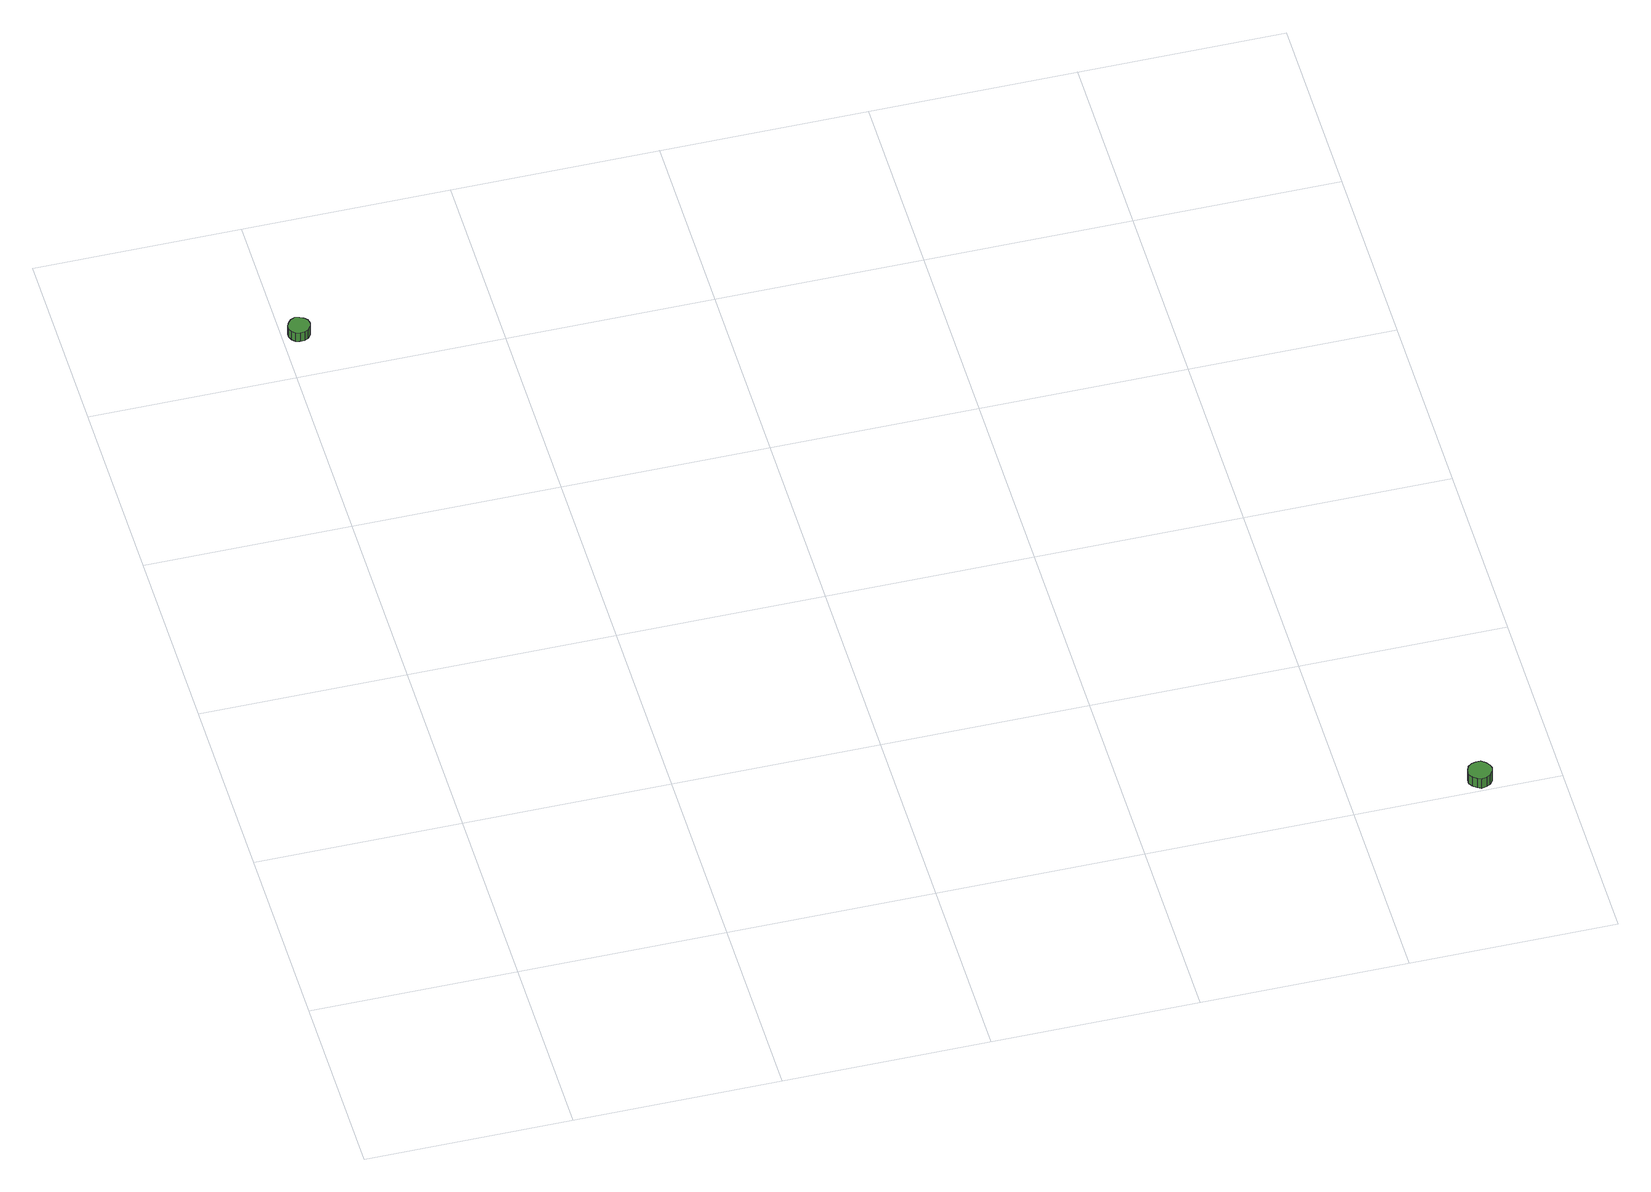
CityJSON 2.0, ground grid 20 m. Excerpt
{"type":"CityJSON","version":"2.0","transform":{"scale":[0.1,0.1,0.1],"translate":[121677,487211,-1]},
"CityObjects":{
"tree1":{"type":"SolitaryVegetationObject","attributes":{"function":"something"},"geometry":[{"type":"MultiSurface","lod":"1","boundaries":[[[0,1,2,3,4,5,6,7,8,9,10,11,12,13,14]],[[15,16,17,18,19,20,21,22,23,24,25,26,27,28,29]],[[0,29,28,1]],[[1,28,27,2]],[[2,27,26,3]],[[3,26,25,4]],[[4,25,24,5]],[[5,24,23,6]],[[6,23,22,7]],[[7,22,21,8]],[[8,21,20,9]],[[9,20,19,10]],[[10,19,18,11]],[[11,18,17,12]],[[12,17,16,13]],[[13,16,15,14]],[[14,15,29,0]]]}]},
"tree2":{"type":"SolitaryVegetationObject","attributes":{"function":"something"},"geometry":[{"type":"MultiSurface","lod":"1","boundaries":[[[30,31,32,33,34,35,36,37,38,39,40,41,42,43,44]],[[45,46,47,48,49,50,51,52,53,54,55,56,57,58,59]],[[30,59,58,31]],[[31,58,57,32]],[[32,57,56,33]],[[33,56,55,34]],[[34,55,54,35]],[[35,54,53,36]],[[36,53,52,37]],[[37,52,51,38]],[[38,51,50,39]],[[39,50,49,40]],[[40,49,48,41]],[[41,48,47,42]],[[42,47,46,43]],[[43,46,45,44]],[[44,45,59,30]]]}]}
},
"vertices":[
[27,854,17],[26,859,17],[23,862,17],[19,864,17],[15,865,17],[11,863,17],[8,860,17],[6,856,17],[6,852,17],[8,848,17],[11,845,17],[15,844,17],[19,844,17],[23,846,17],[26,850,17],[26,850,6],[23,846,6],[19,844,6],[15,844,6],[11,845,6],[8,848,6],[6,852,6],[6,856,6],[8,860,6],[11,863,6],[15,865,6],[19,864,6],[23,862,6],[26,859,6],[27,854,6],
[936,15,17],[935,19,17],[932,23,17],[928,26,17],[923,26,17],[919,25,17],[915,22,17],[913,17,17],[913,12,17],[915,8,17],[919,5,17],[923,3,17],[928,4,17],[932,6,17],[935,10,17],[935,10,5],[932,6,5],[928,4,5],[923,3,5],[919,5,5],[915,8,5],[913,12,5],[913,17,5],[915,22,5],[919,25,5],[923,26,5],[928,26,5],[932,23,5],[935,19,5],[936,15,5]
]}
